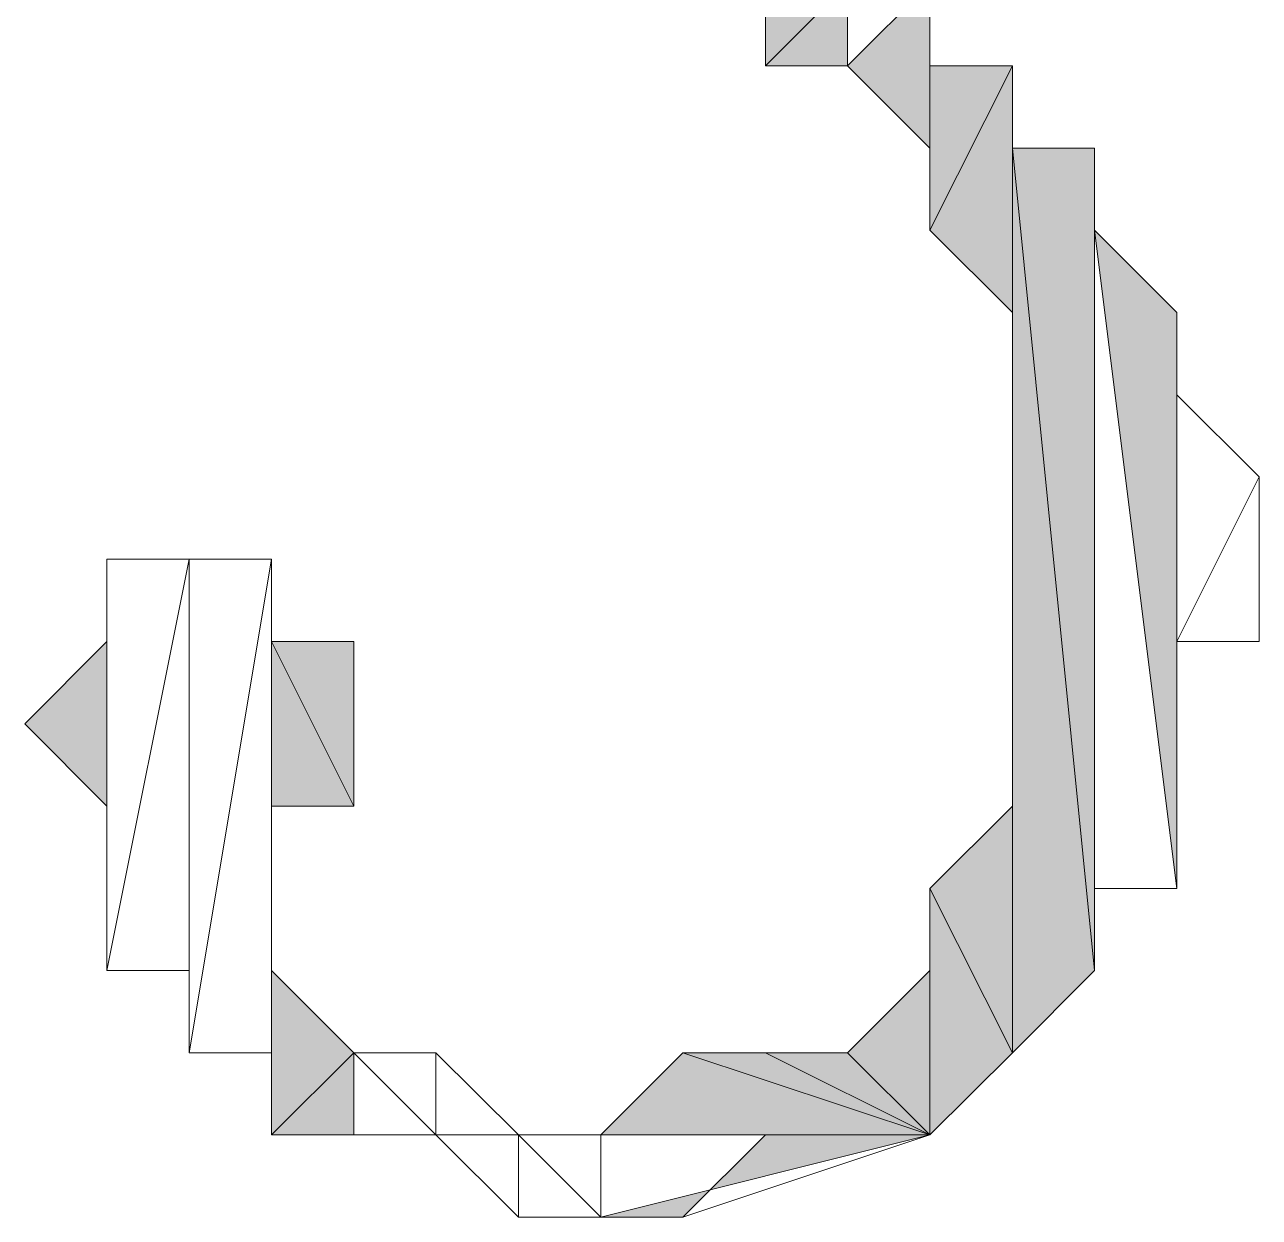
# Model space of a CAD drawing. Header units: inches. Extents: x -244 to 17, y 0 to 370.
# Drawn here: x -40.121 to -39.169, y 24.522 to 25.443 of the extents above; entities that cross this region are included whole.
import ezdxf

# ---------------------------------------------------------------- set-up
doc = ezdxf.new("R2010")
doc.units = ezdxf.units.IN
doc.header["$MEASUREMENT"] = 0
doc.layers.add('图层 1', color=7, linetype='Continuous')

# ---------------------------------------------------------------- blocks, each defined once
blk = doc.blocks.new('block 2')
at = {"layer": '图层 1', "true_color": 0xffffff}
h = blk.add_hatch(color=7, dxfattribs=at)
h.dxf.hatch_style = 2
h.paths.add_polyline_path([(45.02157, 60.76946), (44.95801, 60.70607), (45.08496, 60.70607)])
h = blk.add_hatch(color=7, dxfattribs=at)
h.dxf.hatch_style = 2
h.paths.add_polyline_path([(44.70411, 60.57894), (44.7675, 60.51555), (44.70411, 60.51555)])
h = blk.add_hatch(color=7, dxfattribs=at)
h.dxf.hatch_style = 2
h.paths.add_polyline_path([(44.83106, 60.57894), (44.70411, 60.57894), (44.7675, 60.51555)])
h = blk.add_hatch(color=7, dxfattribs=at)
h.dxf.hatch_style = 2
h.paths.add_polyline_path([(45.08496, 60.57894), (44.95801, 60.51555), (45.08496, 60.51555)])
h.paths.add_polyline_path([(44.95801, 60.57894), (45.08496, 60.57894), (44.95801, 60.51555)])
h = blk.add_hatch(color=7, dxfattribs=at)
h.dxf.hatch_style = 2
h.paths.add_polyline_path([(44.70411, 60.07114), (44.64054, 60.26165), (44.64054, 60.32504)])
h.paths.add_polyline_path([(44.70411, 60.19792), (44.70411, 60.07114), (44.64054, 60.26165)])
h = blk.add_hatch(color=7, dxfattribs=at)
h.dxf.hatch_style = 2
h.paths.add_polyline_path([(44.70411, 60.32504), (44.7675, 60.26165), (44.70411, 60.07114)])
h = blk.add_hatch(color=7, dxfattribs=at)
h.dxf.hatch_style = 2
h.paths.add_polyline_path([(44.7675, 60.26165), (44.7675, 60.19792), (44.70411, 60.07114)])
h = blk.add_hatch(color=7, dxfattribs=at)
h.dxf.hatch_style = 2
h.paths.add_polyline_path([(44.7675, 60.19792), (44.7675, 60.13453), (44.70411, 60.07114)])
h = blk.add_hatch(color=7, dxfattribs=at)
h.dxf.hatch_style = 2
h.paths.add_polyline_path([(45.59311, 60.13453), (45.52955, 60.19792), (45.6565, 60.19792)])
h.paths.add_polyline_path([(45.52955, 60.13453), (45.59311, 60.13453), (45.52955, 60.19792)])
h = blk.add_hatch(color=7, dxfattribs=at)
h.dxf.hatch_style = 2
h.paths.add_polyline_path([(44.7675, 60.13453), (44.83106, 60.07114), (44.70411, 60.07114)])
h = blk.add_hatch(color=7, dxfattribs=at)
h.dxf.hatch_style = 2
h.paths.add_polyline_path([(45.52955, 60.13453), (45.59311, 60.07114), (45.46599, 60.07114)])
h = blk.add_hatch(color=7, dxfattribs=at)
h.dxf.hatch_style = 2
h.paths.add_polyline_path([(44.70411, 60.07114), (44.89445, 60.07114), (44.7675, 60.0074)])
h = blk.add_hatch(color=7, dxfattribs=at)
h.dxf.hatch_style = 2
h.paths.add_polyline_path([(44.89445, 60.07114), (44.7675, 60.0074), (44.95801, 60.0074)])
h = blk.add_hatch(color=7, dxfattribs=at)
h.dxf.hatch_style = 2
h.paths.add_polyline_path([(45.52955, 60.0074), (45.4026, 60.07114), (45.52955, 60.07114)])
h.paths.add_polyline_path([(45.33904, 60.0074), (45.52955, 60.0074), (45.4026, 60.07114)])
h = blk.add_hatch(color=7, dxfattribs=at)
h.dxf.hatch_style = 2
h.paths.add_polyline_path([(44.7675, 60.0074), (45.46599, 60.0074), (44.83106, 59.94401)])
h = blk.add_hatch(color=7, dxfattribs=at)
h.dxf.hatch_style = 2
h.paths.add_polyline_path([(45.46599, 60.0074), (44.83106, 59.94401), (45.46599, 59.94401)])
h = blk.add_hatch(color=7, dxfattribs=at)
h.dxf.hatch_style = 2
h.paths.add_polyline_path([(45.4026, 59.94401), (44.89445, 59.88062), (45.33904, 59.88062)])
at = {"layer": '图层 1', "lineweight": 0}
for points in [[(45.02157, 60.76946), (44.95801, 60.70607), (45.08496, 60.70607), (45.02157, 60.76946)], [(44.83106, 60.70607), (45.14852, 60.70607), (45.08496, 60.70607), (44.83106, 60.70607)], [(45.14852, 60.64268), (44.83106, 60.70607), (45.14852, 60.70607), (45.14852, 60.64268)], [(44.83106, 60.64268), (45.14852, 60.64268), (44.83106, 60.70607), (44.83106, 60.64268)], [(44.89445, 60.70607), (45.08496, 60.70607), (44.83106, 60.70607), (44.89445, 60.70607)], [(44.95801, 60.70607), (44.89445, 60.70607), (45.08496, 60.70607), (44.95801, 60.70607)], [(44.7675, 60.64268), (45.14852, 60.64268), (44.83106, 60.64268), (44.7675, 60.64268)], [(45.14852, 60.57894), (44.7675, 60.64268), (45.14852, 60.64268), (45.14852, 60.57894)], [(44.7675, 60.57894), (45.14852, 60.57894), (44.7675, 60.64268), (44.7675, 60.57894)], [(44.70411, 60.57894), (44.7675, 60.51555), (44.70411, 60.51555), (44.70411, 60.57894)], [(44.83106, 60.57894), (44.70411, 60.57894), (44.7675, 60.51555), (44.83106, 60.57894)], [(44.89445, 60.57894), (44.83106, 60.57894), (44.70411, 60.57894), (44.89445, 60.57894)], [(44.7675, 60.57894), (44.89445, 60.57894), (44.70411, 60.57894), (44.7675, 60.57894)], [(44.7675, 60.57894), (45.14852, 60.57894), (44.89445, 60.57894), (44.7675, 60.57894)], [(44.89445, 60.57894), (45.08496, 60.57894), (44.95801, 60.57894), (44.89445, 60.57894)], [(45.14852, 60.57894), (44.89445, 60.57894), (45.08496, 60.57894), (45.14852, 60.57894)], [(45.08496, 60.57894), (44.95801, 60.51555), (45.08496, 60.51555), (45.08496, 60.57894)], [(44.95801, 60.57894), (45.08496, 60.57894), (44.95801, 60.51555), (44.95801, 60.57894)], [(44.7675, 60.51555), (44.70411, 60.45216), (44.7675, 60.45216), (44.7675, 60.51555)], [(44.70411, 60.51555), (44.7675, 60.51555), (44.70411, 60.45216), (44.70411, 60.51555)], [(44.95801, 60.51555), (45.08496, 60.51555), (45.02157, 60.51555), (44.95801, 60.51555)], [(44.70411, 60.45216), (44.70411, 60.38843), (44.64054, 60.38843), (44.70411, 60.45216)], [(44.7675, 60.45216), (44.70411, 60.45216), (44.70411, 60.38843), (44.7675, 60.45216)], [(44.70411, 60.38843), (44.70411, 60.32504), (44.64054, 60.32504), (44.70411, 60.38843)], [(44.64054, 60.38843), (44.70411, 60.38843), (44.64054, 60.32504), (44.64054, 60.38843)], [(44.70411, 60.07114), (44.64054, 60.26165), (44.64054, 60.32504), (44.70411, 60.07114)], [(44.70411, 60.32504), (44.64054, 60.32504), (44.70411, 60.07114), (44.70411, 60.32504)], [(44.70411, 60.32504), (44.7675, 60.26165), (44.70411, 60.07114), (44.70411, 60.32504)], [(44.70411, 60.19792), (44.70411, 60.07114), (44.64054, 60.26165), (44.70411, 60.19792)], [(44.7675, 60.26165), (44.7675, 60.19792), (44.70411, 60.07114), (44.7675, 60.26165)], [(44.70411, 60.19792), (44.70411, 60.13453), (44.70411, 60.07114), (44.70411, 60.19792)], [(44.7675, 60.19792), (44.7675, 60.13453), (44.70411, 60.07114), (44.7675, 60.19792)], [(45.59311, 60.13453), (45.52955, 60.19792), (45.6565, 60.19792), (45.59311, 60.13453)], [(45.52955, 60.13453), (45.59311, 60.13453), (45.52955, 60.19792), (45.52955, 60.13453)], [(45.6565, 60.19792), (45.59311, 60.19792), (45.52955, 60.19792), (45.6565, 60.19792)], [(44.7675, 60.13453), (44.83106, 60.07114), (44.70411, 60.07114), (44.7675, 60.13453)], [(45.52955, 60.13453), (45.59311, 60.07114), (45.46599, 60.07114), (45.52955, 60.13453)], [(45.59311, 60.13453), (45.52955, 60.13453), (45.59311, 60.07114), (45.59311, 60.13453)], [(44.70411, 60.07114), (44.89445, 60.07114), (44.7675, 60.0074), (44.70411, 60.07114)], [(44.83106, 60.07114), (44.70411, 60.07114), (44.89445, 60.07114), (44.83106, 60.07114)], [(44.89445, 60.07114), (44.7675, 60.0074), (44.95801, 60.0074), (44.89445, 60.07114)], [(45.33904, 60.0074), (45.52955, 60.0074), (45.4026, 60.07114), (45.33904, 60.0074)], [(45.52955, 60.0074), (45.4026, 60.07114), (45.52955, 60.07114), (45.52955, 60.0074)], [(45.46599, 60.07114), (45.4026, 60.07114), (45.52955, 60.07114), (45.46599, 60.07114)], [(45.59311, 60.07114), (45.46599, 60.07114), (45.52955, 60.07114), (45.59311, 60.07114)], [(44.7675, 60.0074), (45.46599, 60.0074), (44.83106, 59.94401), (44.7675, 60.0074)], [(45.14852, 60.0074), (44.7675, 60.0074), (45.46599, 60.0074), (45.14852, 60.0074)], [(45.08496, 60.0074), (45.14852, 60.0074), (44.7675, 60.0074), (45.08496, 60.0074)], [(45.02157, 60.0074), (45.08496, 60.0074), (44.7675, 60.0074), (45.02157, 60.0074)], [(45.02157, 60.0074), (44.7675, 60.0074), (44.95801, 60.0074), (45.02157, 60.0074)], [(45.46599, 60.0074), (44.83106, 59.94401), (45.46599, 59.94401), (45.46599, 60.0074)], [(45.14852, 60.0074), (45.46599, 60.0074), (45.21208, 60.0074), (45.14852, 60.0074)], [(45.46599, 60.0074), (45.21208, 60.0074), (45.52955, 60.0074), (45.46599, 60.0074)], [(45.27547, 60.0074), (45.52955, 60.0074), (45.21208, 60.0074), (45.27547, 60.0074)], [(45.33904, 60.0074), (45.27547, 60.0074), (45.52955, 60.0074), (45.33904, 60.0074)], [(44.89445, 59.94401), (45.46599, 59.94401), (44.83106, 59.94401), (44.89445, 59.94401)], [(45.4026, 59.94401), (44.89445, 59.88062), (45.33904, 59.88062), (45.4026, 59.94401)], [(44.89445, 59.94401), (45.4026, 59.94401), (44.89445, 59.88062), (44.89445, 59.94401)], [(45.4026, 59.94401), (44.89445, 59.94401), (45.46599, 59.94401), (45.4026, 59.94401)], [(44.95801, 59.88062), (45.33904, 59.88062), (44.89445, 59.88062), (44.95801, 59.88062)], [(45.02157, 59.88062), (45.33904, 59.88062), (44.95801, 59.88062), (45.02157, 59.88062)], [(45.27547, 59.88062), (45.02157, 59.88062), (45.33904, 59.88062), (45.27547, 59.88062)], [(45.08496, 59.88062), (45.27547, 59.88062), (45.02157, 59.88062), (45.08496, 59.88062)], [(45.21208, 59.81689), (45.08496, 59.88062), (45.27547, 59.88062), (45.21208, 59.81689)], [(45.08496, 59.81689), (45.21208, 59.81689), (45.08496, 59.88062), (45.08496, 59.81689)], [(45.14852, 59.81689), (45.08496, 59.81689), (45.21208, 59.81689), (45.14852, 59.81689)]]:
    blk.add_lwpolyline(points, dxfattribs=at)
at = {"layer": '图层 1', "color": 7, "lineweight": 13, "true_color": 0xffffff}
for points in [[(45.02157, 60.76946), (44.95801, 60.70607), (45.08496, 60.70607), (45.02157, 60.76946)], [(44.83106, 60.70607), (45.14852, 60.70607), (45.08496, 60.70607), (44.83106, 60.70607)], [(45.14852, 60.64268), (44.83106, 60.70607), (45.14852, 60.70607), (45.14852, 60.64268)], [(44.83106, 60.64268), (45.14852, 60.64268), (44.83106, 60.70607), (44.83106, 60.64268)], [(44.89445, 60.70607), (45.08496, 60.70607), (44.83106, 60.70607), (44.89445, 60.70607)], [(44.95801, 60.70607), (44.89445, 60.70607), (45.08496, 60.70607), (44.95801, 60.70607)], [(44.7675, 60.64268), (45.14852, 60.64268), (44.83106, 60.64268), (44.7675, 60.64268)], [(45.14852, 60.57894), (44.7675, 60.64268), (45.14852, 60.64268), (45.14852, 60.57894)], [(44.7675, 60.57894), (45.14852, 60.57894), (44.7675, 60.64268), (44.7675, 60.57894)], [(44.70411, 60.57894), (44.7675, 60.51555), (44.70411, 60.51555), (44.70411, 60.57894)], [(44.83106, 60.57894), (44.70411, 60.57894), (44.7675, 60.51555), (44.83106, 60.57894)], [(44.89445, 60.57894), (44.83106, 60.57894), (44.70411, 60.57894), (44.89445, 60.57894)], [(44.7675, 60.57894), (44.89445, 60.57894), (44.70411, 60.57894), (44.7675, 60.57894)], [(44.7675, 60.57894), (45.14852, 60.57894), (44.89445, 60.57894), (44.7675, 60.57894)], [(44.89445, 60.57894), (45.08496, 60.57894), (44.95801, 60.57894), (44.89445, 60.57894)], [(45.14852, 60.57894), (44.89445, 60.57894), (45.08496, 60.57894), (45.14852, 60.57894)], [(45.08496, 60.57894), (44.95801, 60.51555), (45.08496, 60.51555), (45.08496, 60.57894)], [(44.95801, 60.57894), (45.08496, 60.57894), (44.95801, 60.51555), (44.95801, 60.57894)], [(44.7675, 60.51555), (44.70411, 60.45216), (44.7675, 60.45216), (44.7675, 60.51555)], [(44.70411, 60.51555), (44.7675, 60.51555), (44.70411, 60.45216), (44.70411, 60.51555)], [(44.95801, 60.51555), (45.08496, 60.51555), (45.02157, 60.51555), (44.95801, 60.51555)], [(44.70411, 60.45216), (44.70411, 60.38843), (44.64054, 60.38843), (44.70411, 60.45216)], [(44.7675, 60.45216), (44.70411, 60.45216), (44.70411, 60.38843), (44.7675, 60.45216)], [(44.70411, 60.38843), (44.70411, 60.32504), (44.64054, 60.32504), (44.70411, 60.38843)], [(44.64054, 60.38843), (44.70411, 60.38843), (44.64054, 60.32504), (44.64054, 60.38843)], [(44.70411, 60.07114), (44.64054, 60.26165), (44.64054, 60.32504), (44.70411, 60.07114)], [(44.70411, 60.32504), (44.64054, 60.32504), (44.70411, 60.07114), (44.70411, 60.32504)], [(44.70411, 60.32504), (44.7675, 60.26165), (44.70411, 60.07114), (44.70411, 60.32504)], [(44.70411, 60.19792), (44.70411, 60.07114), (44.64054, 60.26165), (44.70411, 60.19792)], [(44.7675, 60.26165), (44.7675, 60.19792), (44.70411, 60.07114), (44.7675, 60.26165)], [(44.70411, 60.19792), (44.70411, 60.13453), (44.70411, 60.07114), (44.70411, 60.19792)], [(44.7675, 60.19792), (44.7675, 60.13453), (44.70411, 60.07114), (44.7675, 60.19792)], [(45.59311, 60.13453), (45.52955, 60.19792), (45.6565, 60.19792), (45.59311, 60.13453)], [(45.52955, 60.13453), (45.59311, 60.13453), (45.52955, 60.19792), (45.52955, 60.13453)], [(45.6565, 60.19792), (45.59311, 60.19792), (45.52955, 60.19792), (45.6565, 60.19792)], [(44.7675, 60.13453), (44.83106, 60.07114), (44.70411, 60.07114), (44.7675, 60.13453)], [(45.52955, 60.13453), (45.59311, 60.07114), (45.46599, 60.07114), (45.52955, 60.13453)], [(45.59311, 60.13453), (45.52955, 60.13453), (45.59311, 60.07114), (45.59311, 60.13453)], [(44.70411, 60.07114), (44.89445, 60.07114), (44.7675, 60.0074), (44.70411, 60.07114)], [(44.83106, 60.07114), (44.70411, 60.07114), (44.89445, 60.07114), (44.83106, 60.07114)], [(44.89445, 60.07114), (44.7675, 60.0074), (44.95801, 60.0074), (44.89445, 60.07114)], [(45.33904, 60.0074), (45.52955, 60.0074), (45.4026, 60.07114), (45.33904, 60.0074)], [(45.52955, 60.0074), (45.4026, 60.07114), (45.52955, 60.07114), (45.52955, 60.0074)], [(45.46599, 60.07114), (45.4026, 60.07114), (45.52955, 60.07114), (45.46599, 60.07114)], [(45.59311, 60.07114), (45.46599, 60.07114), (45.52955, 60.07114), (45.59311, 60.07114)], [(44.7675, 60.0074), (45.46599, 60.0074), (44.83106, 59.94401), (44.7675, 60.0074)], [(45.14852, 60.0074), (44.7675, 60.0074), (45.46599, 60.0074), (45.14852, 60.0074)], [(45.08496, 60.0074), (45.14852, 60.0074), (44.7675, 60.0074), (45.08496, 60.0074)], [(45.02157, 60.0074), (45.08496, 60.0074), (44.7675, 60.0074), (45.02157, 60.0074)], [(45.02157, 60.0074), (44.7675, 60.0074), (44.95801, 60.0074), (45.02157, 60.0074)], [(45.46599, 60.0074), (44.83106, 59.94401), (45.46599, 59.94401), (45.46599, 60.0074)], [(45.14852, 60.0074), (45.46599, 60.0074), (45.21208, 60.0074), (45.14852, 60.0074)], [(45.46599, 60.0074), (45.21208, 60.0074), (45.52955, 60.0074), (45.46599, 60.0074)], [(45.27547, 60.0074), (45.52955, 60.0074), (45.21208, 60.0074), (45.27547, 60.0074)], [(45.33904, 60.0074), (45.27547, 60.0074), (45.52955, 60.0074), (45.33904, 60.0074)], [(44.89445, 59.94401), (45.46599, 59.94401), (44.83106, 59.94401), (44.89445, 59.94401)], [(45.4026, 59.94401), (44.89445, 59.88062), (45.33904, 59.88062), (45.4026, 59.94401)], [(44.89445, 59.94401), (45.4026, 59.94401), (44.89445, 59.88062), (44.89445, 59.94401)], [(45.4026, 59.94401), (44.89445, 59.94401), (45.46599, 59.94401), (45.4026, 59.94401)], [(44.95801, 59.88062), (45.33904, 59.88062), (44.89445, 59.88062), (44.95801, 59.88062)], [(45.02157, 59.88062), (45.33904, 59.88062), (44.95801, 59.88062), (45.02157, 59.88062)], [(45.27547, 59.88062), (45.02157, 59.88062), (45.33904, 59.88062), (45.27547, 59.88062)], [(45.08496, 59.88062), (45.27547, 59.88062), (45.02157, 59.88062), (45.08496, 59.88062)], [(45.21208, 59.81689), (45.08496, 59.88062), (45.27547, 59.88062), (45.21208, 59.81689)], [(45.08496, 59.81689), (45.21208, 59.81689), (45.08496, 59.88062), (45.08496, 59.81689)], [(45.14852, 59.81689), (45.08496, 59.81689), (45.21208, 59.81689), (45.14852, 59.81689)]]:
    blk.add_lwpolyline(points, dxfattribs=at)
at = {"layer": '图层 1', "lineweight": 0}
for points, knots in [([(44.95801, 60.70607), (44.95801, 60.70607), (45.08496, 60.70607), (45.08496, 60.70607), (45.08496, 60.70607), (44.95801, 60.70607), (44.95801, 60.70607)], [0, 0, 0, 0, 1, 1, 1, 2, 2, 2, 2]), ([(44.95801, 60.70607), (44.95801, 60.70607), (44.95801, 60.70607), (44.95801, 60.70607), (44.95801, 60.70607), (45.08496, 60.70607), (45.08496, 60.70607), (45.08496, 60.70607), (44.95801, 60.70607), (44.95801, 60.70607)], [0, 0, 0, 0, 1, 1, 1, 2, 2, 2, 3, 3, 3, 3]), ([(45.14852, 60.64268), (45.14852, 60.64268), (44.83106, 60.64268), (44.83106, 60.64268), (44.83106, 60.64268), (45.14852, 60.64268), (45.14852, 60.64268)], [0, 0, 0, 0, 1, 1, 1, 2, 2, 2, 2]), ([(44.89445, 60.57894), (44.89445, 60.57894), (45.08496, 60.57894), (45.08496, 60.57894), (45.08496, 60.57894), (44.89445, 60.57894), (44.89445, 60.57894)], [0, 0, 0, 0, 1, 1, 1, 2, 2, 2, 2]), ([(45.08496, 60.57894), (45.08496, 60.57894), (44.95801, 60.57894), (44.95801, 60.57894), (44.95801, 60.57894), (45.08496, 60.57894), (45.08496, 60.57894)], [0, 0, 0, 0, 1, 1, 1, 2, 2, 2, 2]), ([(44.7675, 60.51555), (44.7675, 60.51555), (44.70411, 60.51555), (44.70411, 60.51555), (44.70411, 60.51555), (44.7675, 60.51555), (44.7675, 60.51555)], [0, 0, 0, 0, 1, 1, 1, 2, 2, 2, 2]), ([(44.70411, 60.45216), (44.70411, 60.45216), (44.7675, 60.45216), (44.7675, 60.45216), (44.7675, 60.45216), (44.70411, 60.45216), (44.70411, 60.45216)], [0, 0, 0, 0, 1, 1, 1, 2, 2, 2, 2]), ([(44.70411, 60.38843), (44.70411, 60.38843), (44.64054, 60.38843), (44.64054, 60.38843), (44.64054, 60.38843), (44.70411, 60.38843), (44.70411, 60.38843)], [0, 0, 0, 0, 1, 1, 1, 2, 2, 2, 2]), ([(44.64054, 60.32504), (44.64054, 60.32504), (44.70411, 60.07114), (44.70411, 60.07114), (44.70411, 60.07114), (44.64054, 60.32504), (44.64054, 60.32504)], [0, 0, 0, 0, 1, 1, 1, 2, 2, 2, 2]), ([(44.70411, 60.32504), (44.70411, 60.32504), (44.70411, 60.32504), (44.70411, 60.32504), (44.70411, 60.32504), (44.70411, 60.07114), (44.70411, 60.07114), (44.70411, 60.07114), (44.70411, 60.32504), (44.70411, 60.32504)], [0, 0, 0, 0, 1, 1, 1, 2, 2, 2, 3, 3, 3, 3]), ([(44.70411, 60.13453), (44.70411, 60.13453), (44.70411, 60.07114), (44.70411, 60.07114), (44.70411, 60.07114), (44.70411, 60.13453), (44.70411, 60.13453)], [0, 0, 0, 0, 1, 1, 1, 2, 2, 2, 2]), ([(44.7675, 60.13453), (44.7675, 60.13453), (44.7675, 60.13453), (44.7675, 60.13453), (44.7675, 60.13453), (44.70411, 60.07114), (44.70411, 60.07114), (44.70411, 60.07114), (44.7675, 60.13453), (44.7675, 60.13453)], [0, 0, 0, 0, 1, 1, 1, 2, 2, 2, 3, 3, 3, 3]), ([(45.52955, 60.13453), (45.52955, 60.13453), (45.59311, 60.13453), (45.59311, 60.13453), (45.59311, 60.13453), (45.52955, 60.13453), (45.52955, 60.13453)], [0, 0, 0, 0, 1, 1, 1, 2, 2, 2, 2]), ([(44.83106, 60.07114), (44.83106, 60.07114), (44.83106, 60.07114), (44.83106, 60.07114), (44.83106, 60.07114), (44.70411, 60.07114), (44.70411, 60.07114), (44.70411, 60.07114), (44.83106, 60.07114), (44.83106, 60.07114)], [0, 0, 0, 0, 1, 1, 1, 2, 2, 2, 3, 3, 3, 3]), ([(44.89445, 60.07114), (44.89445, 60.07114), (44.89445, 60.07114), (44.89445, 60.07114), (44.89445, 60.07114), (44.7675, 60.0074), (44.7675, 60.0074), (44.7675, 60.0074), (44.89445, 60.07114), (44.89445, 60.07114)], [0, 0, 0, 0, 1, 1, 1, 2, 2, 2, 3, 3, 3, 3]), ([(45.4026, 60.07114), (45.4026, 60.07114), (45.52955, 60.07114), (45.52955, 60.07114), (45.52955, 60.07114), (45.4026, 60.07114), (45.4026, 60.07114)], [0, 0, 0, 0, 1, 1, 1, 2, 2, 2, 2]), ([(45.46599, 60.07114), (45.46599, 60.07114), (45.46599, 60.07114), (45.46599, 60.07114), (45.46599, 60.07114), (45.52955, 60.07114), (45.52955, 60.07114), (45.52955, 60.07114), (45.46599, 60.07114), (45.46599, 60.07114)], [0, 0, 0, 0, 1, 1, 1, 2, 2, 2, 3, 3, 3, 3]), ([(45.08496, 60.0074), (45.08496, 60.0074), (45.08496, 60.0074), (45.08496, 60.0074), (45.08496, 60.0074), (44.7675, 60.0074), (44.7675, 60.0074), (44.7675, 60.0074), (45.08496, 60.0074), (45.08496, 60.0074)], [0, 0, 0, 0, 1, 1, 1, 2, 2, 2, 3, 3, 3, 3]), ([(44.7675, 60.0074), (44.7675, 60.0074), (44.95801, 60.0074), (44.95801, 60.0074), (44.95801, 60.0074), (44.7675, 60.0074), (44.7675, 60.0074)], [0, 0, 0, 0, 1, 1, 1, 2, 2, 2, 2]), ([(44.83106, 59.94401), (44.83106, 59.94401), (44.83106, 59.94401), (44.83106, 59.94401), (44.83106, 59.94401), (45.46599, 59.94401), (45.46599, 59.94401), (45.46599, 59.94401), (44.83106, 59.94401), (44.83106, 59.94401)], [0, 0, 0, 0, 1, 1, 1, 2, 2, 2, 3, 3, 3, 3]), ([(45.4026, 59.94401), (45.4026, 59.94401), (44.89445, 59.94401), (44.89445, 59.94401), (44.89445, 59.94401), (45.4026, 59.94401), (45.4026, 59.94401)], [0, 0, 0, 0, 1, 1, 1, 2, 2, 2, 2]), ([(45.33904, 59.88062), (45.33904, 59.88062), (44.95801, 59.88062), (44.95801, 59.88062), (44.95801, 59.88062), (45.33904, 59.88062), (45.33904, 59.88062)], [0, 0, 0, 0, 1, 1, 1, 2, 2, 2, 2]), ([(45.14852, 59.81689), (45.14852, 59.81689), (45.14852, 59.81689), (45.14852, 59.81689), (45.14852, 59.81689), (45.08496, 59.81689), (45.08496, 59.81689), (45.08496, 59.81689), (45.14852, 59.81689), (45.14852, 59.81689)], [0, 0, 0, 0, 1, 1, 1, 2, 2, 2, 3, 3, 3, 3])]:
    blk.add_open_spline(points, degree=3, knots=knots, dxfattribs=at)
at = {"layer": '图层 1', "color": 7, "lineweight": 13, "true_color": 0xffffff}
for points, knots in [([(44.95801, 60.70607), (44.95801, 60.70607), (45.08496, 60.70607), (45.08496, 60.70607), (45.08496, 60.70607), (44.95801, 60.70607), (44.95801, 60.70607)], [0, 0, 0, 0, 1, 1, 1, 2, 2, 2, 2]), ([(44.95801, 60.70607), (44.95801, 60.70607), (44.95801, 60.70607), (44.95801, 60.70607), (44.95801, 60.70607), (45.08496, 60.70607), (45.08496, 60.70607), (45.08496, 60.70607), (44.95801, 60.70607), (44.95801, 60.70607)], [0, 0, 0, 0, 1, 1, 1, 2, 2, 2, 3, 3, 3, 3]), ([(45.14852, 60.64268), (45.14852, 60.64268), (44.83106, 60.64268), (44.83106, 60.64268), (44.83106, 60.64268), (45.14852, 60.64268), (45.14852, 60.64268)], [0, 0, 0, 0, 1, 1, 1, 2, 2, 2, 2]), ([(44.89445, 60.57894), (44.89445, 60.57894), (45.08496, 60.57894), (45.08496, 60.57894), (45.08496, 60.57894), (44.89445, 60.57894), (44.89445, 60.57894)], [0, 0, 0, 0, 1, 1, 1, 2, 2, 2, 2]), ([(45.08496, 60.57894), (45.08496, 60.57894), (44.95801, 60.57894), (44.95801, 60.57894), (44.95801, 60.57894), (45.08496, 60.57894), (45.08496, 60.57894)], [0, 0, 0, 0, 1, 1, 1, 2, 2, 2, 2]), ([(44.7675, 60.51555), (44.7675, 60.51555), (44.70411, 60.51555), (44.70411, 60.51555), (44.70411, 60.51555), (44.7675, 60.51555), (44.7675, 60.51555)], [0, 0, 0, 0, 1, 1, 1, 2, 2, 2, 2]), ([(44.70411, 60.45216), (44.70411, 60.45216), (44.7675, 60.45216), (44.7675, 60.45216), (44.7675, 60.45216), (44.70411, 60.45216), (44.70411, 60.45216)], [0, 0, 0, 0, 1, 1, 1, 2, 2, 2, 2]), ([(44.70411, 60.38843), (44.70411, 60.38843), (44.64054, 60.38843), (44.64054, 60.38843), (44.64054, 60.38843), (44.70411, 60.38843), (44.70411, 60.38843)], [0, 0, 0, 0, 1, 1, 1, 2, 2, 2, 2]), ([(44.64054, 60.32504), (44.64054, 60.32504), (44.70411, 60.07114), (44.70411, 60.07114), (44.70411, 60.07114), (44.64054, 60.32504), (44.64054, 60.32504)], [0, 0, 0, 0, 1, 1, 1, 2, 2, 2, 2]), ([(44.70411, 60.32504), (44.70411, 60.32504), (44.70411, 60.32504), (44.70411, 60.32504), (44.70411, 60.32504), (44.70411, 60.07114), (44.70411, 60.07114), (44.70411, 60.07114), (44.70411, 60.32504), (44.70411, 60.32504)], [0, 0, 0, 0, 1, 1, 1, 2, 2, 2, 3, 3, 3, 3]), ([(44.70411, 60.13453), (44.70411, 60.13453), (44.70411, 60.07114), (44.70411, 60.07114), (44.70411, 60.07114), (44.70411, 60.13453), (44.70411, 60.13453)], [0, 0, 0, 0, 1, 1, 1, 2, 2, 2, 2]), ([(44.7675, 60.13453), (44.7675, 60.13453), (44.7675, 60.13453), (44.7675, 60.13453), (44.7675, 60.13453), (44.70411, 60.07114), (44.70411, 60.07114), (44.70411, 60.07114), (44.7675, 60.13453), (44.7675, 60.13453)], [0, 0, 0, 0, 1, 1, 1, 2, 2, 2, 3, 3, 3, 3]), ([(45.52955, 60.13453), (45.52955, 60.13453), (45.59311, 60.13453), (45.59311, 60.13453), (45.59311, 60.13453), (45.52955, 60.13453), (45.52955, 60.13453)], [0, 0, 0, 0, 1, 1, 1, 2, 2, 2, 2]), ([(44.83106, 60.07114), (44.83106, 60.07114), (44.83106, 60.07114), (44.83106, 60.07114), (44.83106, 60.07114), (44.70411, 60.07114), (44.70411, 60.07114), (44.70411, 60.07114), (44.83106, 60.07114), (44.83106, 60.07114)], [0, 0, 0, 0, 1, 1, 1, 2, 2, 2, 3, 3, 3, 3]), ([(44.89445, 60.07114), (44.89445, 60.07114), (44.89445, 60.07114), (44.89445, 60.07114), (44.89445, 60.07114), (44.7675, 60.0074), (44.7675, 60.0074), (44.7675, 60.0074), (44.89445, 60.07114), (44.89445, 60.07114)], [0, 0, 0, 0, 1, 1, 1, 2, 2, 2, 3, 3, 3, 3]), ([(45.4026, 60.07114), (45.4026, 60.07114), (45.52955, 60.07114), (45.52955, 60.07114), (45.52955, 60.07114), (45.4026, 60.07114), (45.4026, 60.07114)], [0, 0, 0, 0, 1, 1, 1, 2, 2, 2, 2]), ([(45.46599, 60.07114), (45.46599, 60.07114), (45.46599, 60.07114), (45.46599, 60.07114), (45.46599, 60.07114), (45.52955, 60.07114), (45.52955, 60.07114), (45.52955, 60.07114), (45.46599, 60.07114), (45.46599, 60.07114)], [0, 0, 0, 0, 1, 1, 1, 2, 2, 2, 3, 3, 3, 3]), ([(45.08496, 60.0074), (45.08496, 60.0074), (45.08496, 60.0074), (45.08496, 60.0074), (45.08496, 60.0074), (44.7675, 60.0074), (44.7675, 60.0074), (44.7675, 60.0074), (45.08496, 60.0074), (45.08496, 60.0074)], [0, 0, 0, 0, 1, 1, 1, 2, 2, 2, 3, 3, 3, 3]), ([(44.7675, 60.0074), (44.7675, 60.0074), (44.95801, 60.0074), (44.95801, 60.0074), (44.95801, 60.0074), (44.7675, 60.0074), (44.7675, 60.0074)], [0, 0, 0, 0, 1, 1, 1, 2, 2, 2, 2]), ([(44.83106, 59.94401), (44.83106, 59.94401), (44.83106, 59.94401), (44.83106, 59.94401), (44.83106, 59.94401), (45.46599, 59.94401), (45.46599, 59.94401), (45.46599, 59.94401), (44.83106, 59.94401), (44.83106, 59.94401)], [0, 0, 0, 0, 1, 1, 1, 2, 2, 2, 3, 3, 3, 3]), ([(45.4026, 59.94401), (45.4026, 59.94401), (44.89445, 59.94401), (44.89445, 59.94401), (44.89445, 59.94401), (45.4026, 59.94401), (45.4026, 59.94401)], [0, 0, 0, 0, 1, 1, 1, 2, 2, 2, 2]), ([(45.33904, 59.88062), (45.33904, 59.88062), (44.95801, 59.88062), (44.95801, 59.88062), (44.95801, 59.88062), (45.33904, 59.88062), (45.33904, 59.88062)], [0, 0, 0, 0, 1, 1, 1, 2, 2, 2, 2]), ([(45.14852, 59.81689), (45.14852, 59.81689), (45.14852, 59.81689), (45.14852, 59.81689), (45.14852, 59.81689), (45.08496, 59.81689), (45.08496, 59.81689), (45.08496, 59.81689), (45.14852, 59.81689), (45.14852, 59.81689)], [0, 0, 0, 0, 1, 1, 1, 2, 2, 2, 3, 3, 3, 3])]:
    blk.add_open_spline(points, degree=3, knots=knots, dxfattribs=at)

msp = doc.modelspace()

# ---------------------------------------------------------------- block references
at = {"layer": '图层 1', "rotation": 90}
msp.add_blockref('block 2', (20.64816, -20.11871), dxfattribs=at)

doc.saveas('drawing.dxf')
